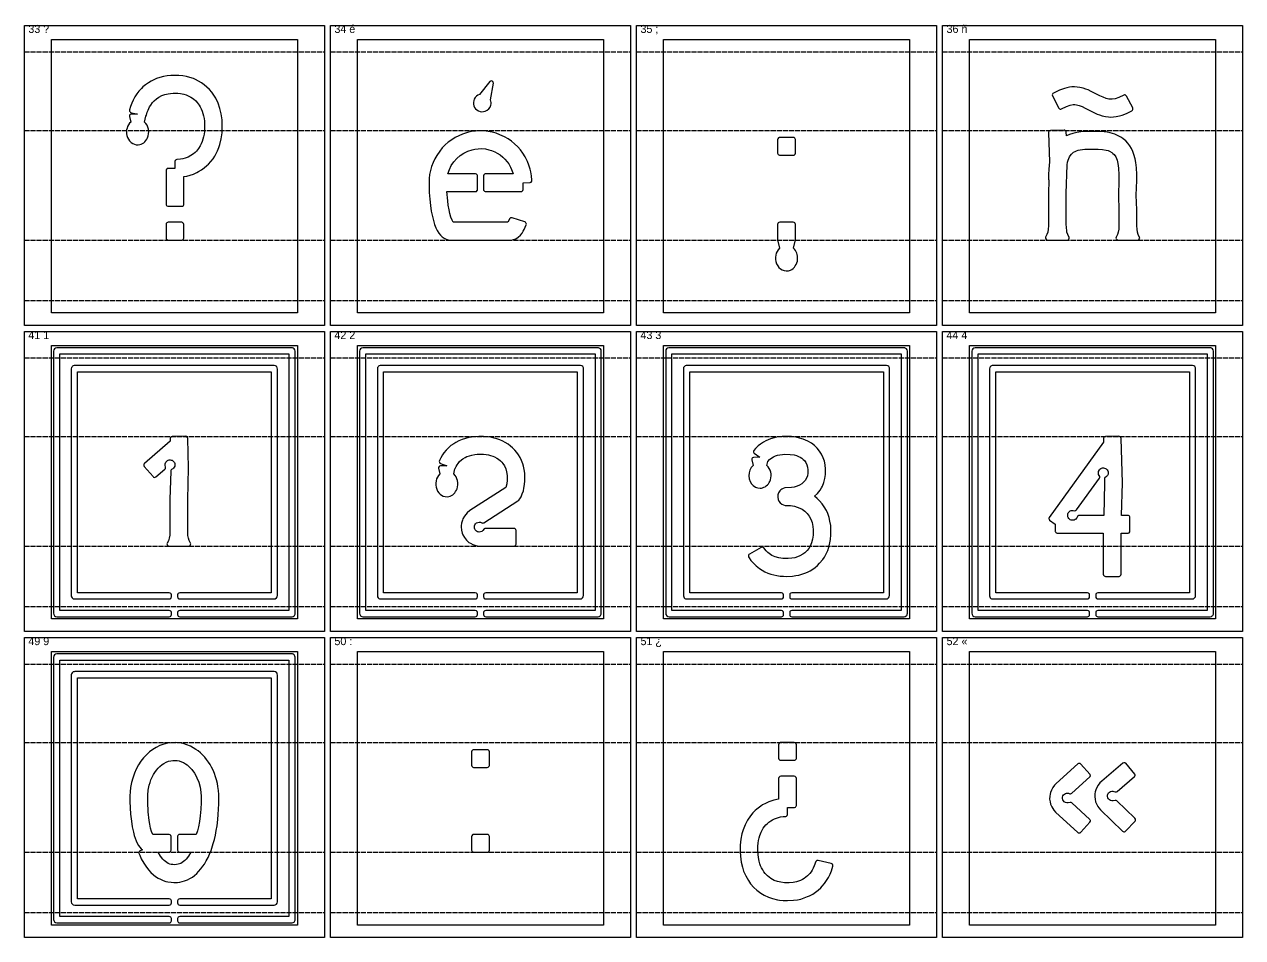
# Model space of a CAD drawing. Header units: millimetres. Extents: x -13 to 1208, y -961 to 108.
# Drawn here: x -13 to 596, y -961 to -504 of the extents above; entities that cross this region are included whole.
import ezdxf
from ezdxf.enums import TextEntityAlignment as Align

# ---------------------------------------------------------------- set-up
doc = ezdxf.new("R2010")
doc.units = ezdxf.units.MM
doc.header["$LTSCALE"] = 2
doc.linetypes.add('DASHED', pattern=[1.524, 1.27, -0.254])
for name, color, linetype in [('CELDA', 8, 'CONTINUOUS'), ('LINEAS', 8, 'DASHED'), ('PLACA', 9, 'CONTINUOUS'), ('RECONSTRUIDO', 6, 'Continuous'), ('TEXTO', 7, 'CONTINUOUS')]:
    doc.layers.add(name, color=color, linetype=linetype)

msp = doc.modelspace()

# ---------------------------------------------------------------- linework, layer by layer
at = {"layer": 'CELDA'}
for points in [[(0, -511.71), (123.01, -511.71), (123.01, -648.39), (0, -648.39)], [(153, -511.71), (276.01, -511.71), (276.01, -648.39), (153, -648.39)], [(306, -511.71), (429.01, -511.71), (429.01, -648.39), (306, -648.39)], [(459, -511.71), (582.01, -511.71), (582.01, -648.39), (459, -648.39)], [(0, -664.71), (123.01, -664.71), (123.01, -801.39), (0, -801.39)], [(153, -664.71), (276.01, -664.71), (276.01, -801.39), (153, -801.39)], [(306, -664.71), (429.01, -664.71), (429.01, -801.39), (306, -801.39)], [(459, -664.71), (582.01, -664.71), (582.01, -801.39), (459, -801.39)], [(0, -817.71), (123.01, -817.71), (123.01, -954.39), (0, -954.39)], [(153, -817.71), (276.01, -817.71), (276.01, -954.39), (153, -954.39)], [(306, -817.71), (429.01, -817.71), (429.01, -954.39), (306, -954.39)], [(459, -817.71), (582.01, -817.71), (582.01, -954.39), (459, -954.39)]]:
    msp.add_lwpolyline(points, close=True, dxfattribs=at)
at = {"layer": 'LINEAS'}
for p, q in [((-13.5, -517.93), (136.5, -517.93)), ((139.5, -517.93), (289.5, -517.93)), ((292.5, -517.93), (442.5, -517.93)), ((445.5, -517.93), (595.5, -517.93)), ((-13.5, -557.18), (136.5, -557.18)), ((139.5, -557.18), (289.5, -557.18)), ((292.5, -557.18), (442.5, -557.18)), ((445.5, -557.18), (595.5, -557.18)), ((-13.5, -612), (136.5, -612)), ((139.5, -612), (289.5, -612)), ((292.5, -612), (442.5, -612)), ((445.5, -612), (595.5, -612)), ((-13.5, -642.18), (136.5, -642.18)), ((139.5, -642.18), (289.5, -642.18)), ((292.5, -642.18), (442.5, -642.18)), ((445.5, -642.18), (595.5, -642.18)), ((-13.5, -670.93), (136.5, -670.93)), ((139.5, -670.93), (289.5, -670.93)), ((292.5, -670.93), (442.5, -670.93)), ((445.5, -670.93), (595.5, -670.93)), ((-13.5, -710.18), (136.5, -710.18)), ((139.5, -710.18), (289.5, -710.18)), ((292.5, -710.18), (442.5, -710.18)), ((445.5, -710.18), (595.5, -710.18)), ((-13.5, -765), (136.5, -765)), ((139.5, -765), (289.5, -765)), ((292.5, -765), (442.5, -765)), ((445.5, -765), (595.5, -765)), ((-13.5, -795.18), (136.5, -795.18)), ((139.5, -795.18), (289.5, -795.18)), ((292.5, -795.18), (442.5, -795.18)), ((445.5, -795.18), (595.5, -795.18)), ((-13.5, -823.93), (136.5, -823.93)), ((139.5, -823.93), (289.5, -823.93)), ((292.5, -823.93), (442.5, -823.93)), ((445.5, -823.93), (595.5, -823.93)), ((-13.5, -863.18), (136.5, -863.18)), ((139.5, -863.18), (289.5, -863.18)), ((292.5, -863.18), (442.5, -863.18)), ((445.5, -863.18), (595.5, -863.18)), ((-13.5, -918), (136.5, -918)), ((139.5, -918), (289.5, -918)), ((292.5, -918), (442.5, -918)), ((445.5, -918), (595.5, -918)), ((-13.5, -948.18), (136.5, -948.18)), ((139.5, -948.18), (289.5, -948.18)), ((292.5, -948.18), (442.5, -948.18)), ((445.5, -948.18), (595.5, -948.18))]:
    msp.add_line(p, q, dxfattribs=at)
at = {"layer": 'PLACA'}
for points in [[(-13.5, -504.68), (136.5, -504.68), (136.5, -654.68), (-13.5, -654.68)], [(139.5, -504.68), (289.5, -504.68), (289.5, -654.68), (139.5, -654.68)], [(292.5, -504.68), (442.5, -504.68), (442.5, -654.68), (292.5, -654.68)], [(445.5, -504.68), (595.5, -504.68), (595.5, -654.68), (445.5, -654.68)], [(-13.5, -657.68), (136.5, -657.68), (136.5, -807.68), (-13.5, -807.68)], [(139.5, -657.68), (289.5, -657.68), (289.5, -807.68), (139.5, -807.68)], [(292.5, -657.68), (442.5, -657.68), (442.5, -807.68), (292.5, -807.68)], [(445.5, -657.68), (595.5, -657.68), (595.5, -807.68), (445.5, -807.68)], [(-13.5, -810.68), (136.5, -810.68), (136.5, -960.68), (-13.5, -960.68)], [(139.5, -810.68), (289.5, -810.68), (289.5, -960.68), (139.5, -960.68)], [(292.5, -810.68), (442.5, -810.68), (442.5, -960.68), (292.5, -960.68)], [(445.5, -810.68), (595.5, -810.68), (595.5, -960.68), (445.5, -960.68)]]:
    msp.add_lwpolyline(points, close=True, dxfattribs=at)
at = {"layer": 'RECONSTRUIDO'}
for points in [[(39.05, -546.91), (39.02, -547.34), (39.12, -547.65), (39.37, -547.99), (39.64, -548.17), (43.1, -549.01), (39.93, -549.01), (39.43, -549.2), (39.08, -549.6), (38.98, -549.91), (38.98, -550.23), (39.65, -553.04), (39.07, -553.66), (38.59, -554.34), (38.14, -555.2), (37.85, -556), (37.64, -556.99), (37.56, -557.85), (37.6, -558.86), (37.75, -559.71), (38.06, -560.69), (38.5, -561.6), (39.07, -562.42), (39.86, -563.22), (40.67, -563.77), (41.52, -564.15), (42.4, -564.37), (43.31, -564.42), (44.17, -564.31), (44.87, -564.09), (45.55, -563.77), (46.18, -563.36), (46.76, -562.85), (47.27, -562.26), (47.71, -561.6), (48.08, -560.88), (48.42, -559.91), (48.61, -558.86), (48.65, -557.82), (48.52, -556.61), (48.23, -555.58), (47.81, -554.66), (47.27, -553.82), (46.56, -553.04), (47.3, -550.02), (47.52, -549.63), (47.94, -548.14), (48.36, -547), (49.09, -545.47), (49.68, -544.5), (50.63, -543.22), (51.36, -542.43), (52.51, -541.41), (53.78, -540.53), (55.2, -539.79), (56.7, -539.24), (58.36, -538.84), (59.57, -538.68), (60.94, -538.59), (63.29, -538.62), (64.57, -538.75), (66.27, -539.08), (67.35, -539.41), (68.8, -540.02), (69.74, -540.53), (71, -541.39), (72.17, -542.43), (72.89, -543.22), (73.85, -544.5), (74.42, -545.45), (74.94, -546.49), (75.39, -547.57), (75.77, -548.73), (76.08, -549.94), (76.32, -551.27), (76.48, -552.66), (76.57, -555.15), (76.48, -557.67), (76.32, -559.05), (76.08, -560.38), (75.77, -561.59), (75.39, -562.75), (74.94, -563.83), (74.43, -564.85), (73.55, -566.25), (72.53, -567.51), (71.81, -568.24), (71.02, -568.91), (69.72, -569.81), (68.32, -570.53), (66.81, -571.09), (65.72, -571.37), (64.57, -571.57), (62.64, -571.74), (62.34, -571.83), (62.08, -571.99), (61.83, -572.32), (61.72, -572.71), (61.76, -576.18), (58.19, -576.2), (57.89, -576.31), (57.64, -576.5), (57.45, -576.75), (57.35, -577.05), (57.32, -594.06), (57.41, -594.48), (57.57, -594.75), (57.8, -594.96), (58.29, -595.13), (65.12, -595.14), (65.63, -595.01), (66.02, -594.66), (66.15, -594.38), (66.2, -594.06), (66.2, -580.3), (67.71, -580.02), (69.46, -579.56), (71.02, -579.02), (72.64, -578.31), (73.61, -577.8), (75.13, -576.88), (76.42, -575.95), (77.76, -574.82), (78.54, -574.07), (79.73, -572.75), (80.81, -571.36), (81.71, -569.99), (82.57, -568.43), (83.05, -567.45), (83.73, -565.77), (84.26, -564.16), (84.93, -561.39), (85.32, -558.47), (85.45, -555.21), (85.32, -551.85), (84.93, -548.94), (84.27, -546.18), (83.34, -543.56), (82.16, -541.11), (81.22, -539.57), (80.18, -538.12), (79.03, -536.77), (77.77, -535.51), (76.42, -534.37), (75.11, -533.43), (73.59, -532.51), (72.02, -531.72), (71, -531.3), (69.29, -530.71), (67.54, -530.27), (65.69, -529.94), (63.8, -529.76), (61.71, -529.7), (59.72, -529.76), (57.81, -529.95), (55.98, -530.27), (54.23, -530.71), (52.52, -531.3), (51.51, -531.72), (49.93, -532.51), (48.54, -533.34), (47.1, -534.37), (45.77, -535.5), (44.98, -536.25), (43.79, -537.57), (42.72, -538.96), (41.73, -540.48), (40.87, -542.04), (40.18, -543.56), (39.53, -545.29)], [(213.94, -539.24), (213.15, -539.6), (212.45, -540.12), (211.86, -540.76), (211.41, -541.5), (211.11, -542.32), (210.98, -543.18), (211.01, -544.05), (211.22, -544.89), (211.59, -545.68), (212.1, -546.38), (212.74, -546.97), (213.48, -547.42), (214.3, -547.72), (215.16, -547.85), (216.03, -547.81), (216.87, -547.61), (217.85, -547.12), (218.67, -546.42), (219.3, -545.54), (219.7, -544.52), (219.82, -543.88), (219.84, -543.23), (219.76, -542.58), (219.59, -541.96), (220.96, -533.62), (220.91, -533.21), (220.63, -532.77), (220.28, -532.55), (219.87, -532.47), (219.46, -532.56), (219.12, -532.8)], [(500.88, -538.55), (500.62, -538.74), (500.39, -539.08), (500.3, -539.49), (500.38, -539.91), (503.61, -546.04), (503.9, -546.34), (504.29, -546.51), (504.6, -546.52), (504.91, -546.45), (507.47, -545.22), (509.25, -544.59), (510.76, -544.33), (511.61, -544.32), (512.47, -544.42), (513.76, -544.74), (515.22, -545.3), (516.85, -546.08), (521.15, -548.29), (522.75, -549), (523.9, -549.45), (525.22, -549.87), (526.91, -550.26), (528.37, -550.46), (529.68, -550.52), (530.98, -550.47), (532.29, -550.32), (534, -549.95), (535.35, -549.54), (537.51, -548.68), (540.13, -547.41), (540.52, -547.06), (540.68, -546.67), (540.69, -546.25), (540.58, -545.95), (537.45, -540), (537.19, -539.68), (536.72, -539.45), (536.41, -539.43), (536.1, -539.5), (533.54, -540.73), (531.76, -541.36), (530.25, -541.63), (529.39, -541.64), (528.54, -541.54), (527.24, -541.21), (525.79, -540.65), (524.15, -539.87), (519.86, -537.67), (518.26, -536.95), (517.11, -536.51), (515.79, -536.09), (514.1, -535.69), (512.8, -535.51), (511.52, -535.44), (510.18, -535.47), (508.91, -535.61), (507.62, -535.85), (506.4, -536.18), (503.96, -537.07)], [(197.76, -587.78), (211.94, -587.78), (212.45, -587.65), (212.84, -587.3), (212.97, -587.02), (213.02, -586.7), (213.02, -579.98), (212.97, -579.67), (212.84, -579.38), (212.45, -579.03), (211.94, -578.91), (198.23, -578.9), (198.95, -576.76), (199.94, -574.75), (201.19, -572.89), (202.67, -571.21), (204.36, -569.74), (206.22, -568.51), (208.22, -567.53), (210.33, -566.83), (211.65, -566.55), (213.41, -566.34), (215.19, -566.31), (216.95, -566.48), (218.69, -566.83), (219.98, -567.22), (221.62, -567.88), (222.82, -568.51), (224.32, -569.47), (225.7, -570.58), (226.68, -571.53), (227.83, -572.88), (228.62, -573.98), (229.51, -575.53), (230.08, -576.76), (230.68, -578.45), (230.81, -578.9), (217.09, -578.91), (216.78, -578.95), (216.5, -579.09), (216.2, -579.38), (216.02, -579.87), (216.02, -586.7), (216.06, -587.02), (216.2, -587.3), (216.5, -587.6), (216.78, -587.73), (217.09, -587.78), (234.76, -587.78), (235.26, -587.65), (235.65, -587.3), (235.83, -586.81), (235.83, -583.34), (239.39, -583.27), (239.87, -583.04), (240.17, -582.6), (240.23, -582.03), (240.04, -579.89), (239.71, -577.98), (239.36, -576.54), (238.75, -574.58), (237.98, -572.67), (236.8, -570.36), (235.71, -568.62), (234.48, -566.97), (233.13, -565.43), (231.59, -563.94), (230.01, -562.64), (228.33, -561.47), (226.55, -560.43), (224.21, -559.33), (222.29, -558.63), (220.31, -558.09), (218.3, -557.71), (216.17, -557.48), (214.13, -557.43), (212.09, -557.54), (210.05, -557.82), (208.05, -558.26), (205.58, -559.04), (203.69, -559.83), (201.87, -560.77), (200.14, -561.85), (198.41, -563.12), (196.87, -564.47), (195.43, -565.94), (194.13, -567.52), (192.65, -569.66), (191.64, -571.45), (190.78, -573.31), (190.06, -575.23), (189.48, -577.3), (189.1, -579.21), (188.85, -581.24), (188.78, -582.72), (188.79, -585.47), (188.89, -588.21), (189.13, -591.52), (189.47, -594.65), (189.92, -597.59), (190.47, -600.27), (190.99, -602.29), (191.58, -604.17), (192.25, -605.88), (192.89, -607.19), (193.72, -608.56), (194.55, -609.61), (195.44, -610.45), (196.34, -611.08), (197.38, -611.59), (198.36, -611.87), (199.38, -611.99), (229.42, -612), (230.29, -611.94), (231.07, -611.78), (232.23, -611.33), (233.4, -610.6), (234.46, -609.63), (235.31, -608.56), (235.93, -607.59), (236.41, -606.69), (237.39, -604.36), (237.45, -604.05), (237.42, -603.73), (237.23, -603.34), (236.99, -603.12), (236.71, -602.97), (230.31, -600.9), (230.01, -600.84), (229.51, -600.95), (229.12, -601.27), (228.26, -603.12), (200.78, -603.12), (200.28, -602.09), (199.74, -600.6), (199.22, -598.72), (198.83, -596.96), (198.41, -594.53), (198.13, -592.39)], [(497.68, -609.26), (497, -610.59), (496.95, -610.91), (497.07, -611.42), (497.42, -611.82), (497.92, -611.99), (507.73, -612), (508.24, -611.87), (508.63, -611.51), (508.79, -611.12), (508.78, -610.69), (508.06, -609.22), (507.7, -608.04), (507.56, -607.35), (507.38, -605.78), (507.32, -604.03), (507.32, -588.81), (507.72, -574.35), (507.99, -573.03), (508.27, -572.04), (508.59, -571.2), (508.95, -570.45), (509.33, -569.83), (509.88, -569.12), (510.48, -568.54), (511.01, -568.14), (511.8, -567.69), (512.52, -567.38), (513.36, -567.12), (514.34, -566.9), (516.54, -566.64), (519.53, -566.55), (523.24, -566.58), (525.45, -566.72), (527.35, -567.04), (528.22, -567.29), (528.97, -567.58), (530.17, -568.27), (530.69, -568.68), (531.27, -569.28), (532.06, -570.45), (532.42, -571.2), (532.73, -572.03), (533.19, -573.76), (533.51, -576.04), (533.68, -579.34), (533.69, -582.02), (533.48, -589.66), (533.69, -597.11), (533.68, -604.93), (533.55, -606.58), (533.31, -608.01), (532.93, -609.26), (532.25, -610.59), (532.2, -611.01), (532.28, -611.32), (532.44, -611.6), (532.67, -611.82), (532.96, -611.95), (533.28, -612), (542.98, -612), (543.4, -611.92), (543.82, -611.6), (544.04, -611.12), (544.03, -610.69), (543.33, -609.26), (542.95, -608.04), (542.71, -606.6), (542.58, -604.95), (542.56, -596.92), (542.36, -589.57), (542.56, -582.18), (542.55, -579.2), (542.41, -575.94), (542.1, -573.2), (541.75, -571.39), (541.17, -569.29), (540.59, -567.73), (539.9, -566.29), (539.07, -564.91), (538.12, -563.64), (537.05, -562.48), (535.86, -561.44), (534.89, -560.74), (533.97, -560.17), (532.67, -559.52), (531.64, -559.09), (530.47, -558.7), (529.36, -558.4), (527.73, -558.08), (526.36, -557.89), (523.55, -557.71), (519.52, -557.68), (516.73, -557.74), (514.55, -557.9), (512.68, -558.18), (510.55, -558.69), (508.97, -559.24), (507.4, -559.98), (507.34, -558.13), (507.29, -557.82), (507.01, -557.38), (506.55, -557.12), (506.24, -557.08), (499.52, -557.27), (499.11, -557.36), (498.7, -557.69), (498.51, -558.06), (498.47, -558.37), (498.88, -572.97), (498.55, -576.6), (498.46, -579.21), (498.45, -581.57), (498.63, -582.09), (498.44, -588.73), (498.43, -604.93), (498.3, -606.58), (498.05, -608.04)], [(370.87, -569.6), (371.28, -569.52), (371.55, -569.36), (371.81, -569.03), (371.94, -568.63), (371.94, -561.8), (371.86, -561.39), (371.7, -561.12), (371.28, -560.81), (370.87, -560.73), (364.14, -560.73), (363.83, -560.77), (363.46, -560.97), (363.15, -561.39), (363.07, -561.8), (363.07, -568.53), (363.15, -568.94), (363.31, -569.21), (363.63, -569.47), (364.04, -569.6)], [(66.2, -604.2), (66.12, -603.79), (65.96, -603.52), (65.63, -603.25), (65.23, -603.13), (58.4, -603.13), (57.99, -603.21), (57.72, -603.37), (57.41, -603.79), (57.32, -604.2), (57.32, -610.93), (57.41, -611.34), (57.57, -611.61), (57.99, -611.92), (58.4, -612), (65.12, -612), (65.54, -611.92), (65.81, -611.76), (66.07, -611.43), (66.19, -611.03)], [(363.07, -611.87), (364.05, -616.04), (363.34, -616.81), (362.8, -617.65), (362.38, -618.58), (362.1, -619.6), (361.96, -620.63), (361.98, -621.67), (362.15, -622.7), (362.52, -623.84), (363.09, -624.9), (363.72, -625.7), (364.56, -626.44), (365.4, -626.94), (366.4, -627.29), (367.34, -627.41), (368.43, -627.33), (369.44, -627.01), (370.1, -626.67), (370.75, -626.21), (371.42, -625.56), (371.9, -624.93), (372.3, -624.24), (372.64, -623.46), (372.91, -622.5), (373.03, -621.67), (373.05, -620.84), (372.98, -620.01), (372.82, -619.2), (372.63, -618.58), (372.32, -617.86), (371.92, -617.16), (371.44, -616.53), (370.96, -616.04), (371.94, -611.87), (371.94, -604.2), (371.86, -603.79), (371.63, -603.44), (371.28, -603.21), (370.87, -603.13), (364.14, -603.13), (363.73, -603.21), (363.38, -603.44), (363.15, -603.79), (363.07, -604.2)], [(4.22, -668.93), (118.79, -668.93), (118.79, -797.17), (64.15, -797.17), (63.64, -797.3), (63.39, -797.49), (63.2, -797.74), (63.08, -798.14), (63.07, -799.2), (63.15, -799.62), (63.39, -799.96), (63.73, -800.2), (64.15, -800.28), (120.3, -800.28), (120.86, -800.18), (121.33, -799.91), (121.59, -799.62), (121.75, -799.33), (121.86, -798.96), (121.9, -798.49), (121.9, -667.52), (121.79, -666.94), (121.43, -666.39), (120.87, -665.97), (120.56, -665.86), (120.2, -665.82), (2.74, -665.82), (2.08, -665.96), (1.55, -666.35), (1.25, -666.87), (1.11, -667.59), (1.11, -798.55), (1.22, -799.13), (1.61, -799.78), (2.13, -800.15), (2.77, -800.28), (58.93, -800.28), (59.34, -800.2), (59.69, -799.96), (59.92, -799.62), (60, -799.2), (60, -798.14), (59.88, -797.74), (59.69, -797.49), (59.44, -797.3), (58.93, -797.17), (4.22, -797.17)], [(157.22, -668.93), (271.79, -668.93), (271.79, -797.17), (217.15, -797.17), (216.64, -797.3), (216.39, -797.49), (216.2, -797.74), (216.08, -798.14), (216.07, -799.2), (216.15, -799.62), (216.39, -799.96), (216.73, -800.2), (217.15, -800.28), (273.3, -800.28), (273.86, -800.18), (274.33, -799.91), (274.59, -799.62), (274.75, -799.33), (274.86, -798.96), (274.9, -798.49), (274.9, -667.52), (274.79, -666.94), (274.43, -666.39), (273.87, -665.97), (273.56, -665.86), (273.2, -665.82), (155.74, -665.82), (155.08, -665.96), (154.55, -666.35), (154.25, -666.87), (154.11, -667.59), (154.11, -798.55), (154.22, -799.13), (154.61, -799.78), (155.13, -800.15), (155.77, -800.28), (211.93, -800.28), (212.34, -800.2), (212.69, -799.96), (212.92, -799.62), (213, -799.2), (213, -798.14), (212.88, -797.74), (212.69, -797.49), (212.44, -797.3), (211.93, -797.17), (157.22, -797.17)], [(310.22, -668.93), (424.79, -668.93), (424.79, -797.17), (370.15, -797.17), (369.64, -797.3), (369.39, -797.49), (369.2, -797.74), (369.08, -798.14), (369.07, -799.2), (369.15, -799.62), (369.39, -799.96), (369.73, -800.2), (370.15, -800.28), (426.3, -800.28), (426.86, -800.18), (427.33, -799.91), (427.59, -799.62), (427.75, -799.33), (427.86, -798.96), (427.9, -798.49), (427.9, -667.52), (427.79, -666.94), (427.43, -666.39), (426.87, -665.97), (426.56, -665.86), (426.2, -665.82), (308.74, -665.82), (308.08, -665.96), (307.55, -666.35), (307.25, -666.87), (307.11, -667.59), (307.11, -798.55), (307.22, -799.13), (307.61, -799.78), (308.13, -800.15), (308.77, -800.28), (364.93, -800.28), (365.34, -800.2), (365.69, -799.96), (365.92, -799.62), (366, -799.2), (366, -798.14), (365.88, -797.74), (365.69, -797.49), (365.44, -797.3), (364.93, -797.17), (310.22, -797.17)], [(463.22, -668.93), (577.79, -668.93), (577.79, -797.17), (523.15, -797.17), (522.64, -797.3), (522.39, -797.49), (522.2, -797.74), (522.08, -798.14), (522.07, -799.2), (522.15, -799.62), (522.39, -799.96), (522.73, -800.2), (523.15, -800.28), (579.3, -800.28), (579.86, -800.18), (580.33, -799.91), (580.59, -799.62), (580.75, -799.33), (580.86, -798.96), (580.9, -798.49), (580.9, -667.52), (580.79, -666.94), (580.43, -666.39), (579.87, -665.97), (579.56, -665.86), (579.2, -665.82), (461.74, -665.82), (461.08, -665.96), (460.55, -666.35), (460.25, -666.87), (460.11, -667.59), (460.11, -798.55), (460.22, -799.13), (460.61, -799.78), (461.13, -800.15), (461.77, -800.28), (517.93, -800.28), (518.34, -800.2), (518.69, -799.96), (518.92, -799.62), (519, -799.2), (519, -798.14), (518.88, -797.74), (518.69, -797.49), (518.44, -797.3), (517.93, -797.17), (463.22, -797.17)], [(13.09, -677.8), (109.92, -677.8), (109.92, -788.3), (64.15, -788.3), (63.65, -788.43), (63.39, -788.61), (63.2, -788.87), (63.08, -789.27), (63.08, -790.33), (63.16, -790.74), (63.39, -791.09), (63.74, -791.32), (64.15, -791.41), (111.31, -791.41), (111.94, -791.28), (112.51, -790.9), (112.89, -790.38), (113.02, -789.73), (113.02, -676.49), (112.95, -675.79), (112.65, -675.24), (112.11, -674.84), (111.45, -674.7), (11.73, -674.7), (11.37, -674.74), (10.91, -674.9), (10.59, -675.09), (10.36, -675.31), (10.08, -675.78), (9.98, -676.34), (9.98, -789.8), (10.09, -790.37), (10.38, -790.86), (10.69, -791.12), (10.98, -791.27), (11.77, -791.41), (58.93, -791.41), (59.34, -791.32), (59.69, -791.09), (59.92, -790.74), (60, -790.33), (60, -789.27), (59.88, -788.87), (59.69, -788.61), (59.44, -788.43), (58.93, -788.3), (13.09, -788.3)], [(166.09, -677.8), (262.92, -677.8), (262.92, -788.3), (217.15, -788.3), (216.65, -788.43), (216.39, -788.61), (216.2, -788.87), (216.08, -789.27), (216.08, -790.33), (216.16, -790.74), (216.39, -791.09), (216.74, -791.32), (217.15, -791.41), (264.31, -791.41), (264.94, -791.28), (265.51, -790.9), (265.89, -790.38), (266.02, -789.73), (266.02, -676.49), (265.95, -675.79), (265.65, -675.24), (265.11, -674.84), (264.45, -674.7), (164.73, -674.7), (164.37, -674.74), (163.91, -674.9), (163.59, -675.09), (163.36, -675.31), (163.08, -675.78), (162.98, -676.34), (162.98, -789.8), (163.09, -790.37), (163.38, -790.86), (163.69, -791.12), (163.98, -791.27), (164.77, -791.41), (211.93, -791.41), (212.34, -791.32), (212.69, -791.09), (212.92, -790.74), (213, -790.33), (213, -789.27), (212.88, -788.87), (212.69, -788.61), (212.44, -788.43), (211.93, -788.3), (166.09, -788.3)], [(319.09, -677.8), (415.92, -677.8), (415.92, -788.3), (370.15, -788.3), (369.65, -788.43), (369.39, -788.61), (369.2, -788.87), (369.08, -789.27), (369.08, -790.33), (369.16, -790.74), (369.39, -791.09), (369.74, -791.32), (370.15, -791.41), (417.31, -791.41), (417.94, -791.28), (418.51, -790.9), (418.89, -790.38), (419.02, -789.73), (419.02, -676.49), (418.95, -675.79), (418.65, -675.24), (418.11, -674.84), (417.45, -674.7), (317.73, -674.7), (317.37, -674.74), (316.91, -674.9), (316.59, -675.09), (316.36, -675.31), (316.08, -675.78), (315.98, -676.34), (315.98, -789.8), (316.09, -790.37), (316.38, -790.86), (316.69, -791.12), (316.98, -791.27), (317.77, -791.41), (364.93, -791.41), (365.34, -791.32), (365.69, -791.09), (365.92, -790.74), (366, -790.33), (366, -789.27), (365.88, -788.87), (365.69, -788.61), (365.44, -788.43), (364.93, -788.3), (319.09, -788.3)], [(472.09, -677.8), (568.92, -677.8), (568.92, -788.3), (523.15, -788.3), (522.65, -788.43), (522.39, -788.61), (522.2, -788.87), (522.08, -789.27), (522.08, -790.33), (522.16, -790.74), (522.39, -791.09), (522.74, -791.32), (523.15, -791.41), (570.31, -791.41), (570.94, -791.28), (571.51, -790.9), (571.89, -790.38), (572.02, -789.73), (572.02, -676.49), (571.95, -675.79), (571.65, -675.24), (571.11, -674.84), (570.45, -674.7), (470.73, -674.7), (470.37, -674.74), (469.91, -674.9), (469.59, -675.09), (469.36, -675.31), (469.08, -675.78), (468.98, -676.34), (468.98, -789.8), (469.09, -790.37), (469.38, -790.86), (469.69, -791.12), (469.98, -791.27), (470.77, -791.41), (517.93, -791.41), (518.34, -791.32), (518.69, -791.09), (518.92, -790.74), (519, -790.33), (519, -789.27), (518.88, -788.87), (518.69, -788.61), (518.44, -788.43), (517.93, -788.3), (472.09, -788.3)], [(56.73, -726.55), (56.99, -726.22), (57.1, -725.81), (57.08, -725.5), (56.83, -724.59), (56.87, -723.84), (57.16, -723.07), (57.64, -722.49), (58.03, -722.2), (58.47, -722), (58.94, -721.88), (59.42, -721.86), (59.9, -721.94), (60.36, -722.1), (60.77, -722.35), (61.13, -722.68), (61.48, -723.18), (61.69, -723.74), (61.76, -724.44), (61.66, -725.04), (61.47, -725.51), (61.11, -726), (60.68, -726.38), (60.13, -726.69), (59.9, -726.92), (59.74, -727.21), (59.68, -727.53), (59.29, -741.73), (59.27, -757.95), (59.15, -759.58), (58.91, -761.01), (58.53, -762.26), (57.85, -763.59), (57.8, -763.91), (57.84, -764.22), (57.97, -764.51), (58.19, -764.75), (58.46, -764.92), (58.77, -764.99), (68.58, -765), (68.9, -764.95), (69.18, -764.82), (69.42, -764.6), (69.61, -764.22), (69.65, -763.91), (69.56, -763.49), (68.91, -762.22), (68.55, -761.04), (68.3, -759.6), (68.18, -757.95), (68.16, -741.81), (68.6, -725.85), (68.19, -711.13), (68.05, -710.62), (67.69, -710.25), (67.4, -710.12), (67.09, -710.08), (60.37, -710.27), (60.06, -710.33), (59.77, -710.47), (59.49, -710.77), (59.34, -711.16), (59.35, -712.53), (46.52, -723.66), (46.26, -723.99), (46.16, -724.29), (46.17, -724.71), (46.41, -725.18), (50.81, -730.26), (51.14, -730.52), (51.44, -730.62), (51.86, -730.6), (52.25, -730.43)], [(194.23, -728.87), (193.53, -729.67), (192.98, -730.51), (192.57, -731.43), (192.29, -732.43), (192.15, -733.46), (192.17, -734.53), (192.33, -735.56), (192.64, -736.54), (193.08, -737.45), (193.65, -738.27), (194.32, -738.97), (195.09, -739.53), (195.92, -739.94), (196.8, -740.19), (197.85, -740.27), (198.75, -740.16), (199.32, -739.99), (200, -739.7), (200.63, -739.3), (201.2, -738.84), (201.62, -738.39), (202.1, -737.76), (202.5, -737.07), (202.81, -736.35), (203.09, -735.36), (203.23, -734.32), (203.21, -733.28), (203.05, -732.25), (202.75, -731.27), (202.31, -730.36), (201.85, -729.67), (201.15, -728.87), (201.75, -726.39), (201.94, -726.13), (202.35, -725.22), (202.79, -724.43), (203.31, -723.67), (204.09, -722.75), (204.97, -721.93), (205.72, -721.37), (206.82, -720.7), (207.73, -720.26), (209.03, -719.78), (210.12, -719.49), (211.65, -719.21), (212.93, -719.09), (214.48, -719.05), (216.04, -719.09), (217.32, -719.21), (218.5, -719.4), (219.59, -719.67), (220.63, -720), (221.58, -720.4), (222.73, -721.01), (223.53, -721.54), (224.49, -722.33), (225.12, -722.96), (225.69, -723.66), (226.5, -724.93), (227.14, -726.35), (227.58, -727.93), (227.82, -729.73), (227.84, -732.06), (227.63, -733.93), (227.19, -735.61), (209.27, -747.18), (207.84, -748.3), (206.47, -749.93), (205.68, -751.34), (205.45, -751.93), (205.01, -753.44), (204.85, -754.77), (204.83, -755.41), (204.98, -757.02), (205.39, -758.56), (205.73, -759.37), (206.48, -760.74), (207.55, -762.05), (208.76, -763.1), (209.46, -763.57), (210.68, -764.21), (212.2, -764.71), (213.02, -764.87), (214.49, -765), (231.22, -765), (231.63, -764.92), (231.98, -764.69), (232.21, -764.34), (232.3, -763.93), (232.3, -757.2), (232.25, -756.89), (232.12, -756.6), (231.9, -756.37), (231.63, -756.21), (231.22, -756.13), (216.94, -756.13), (216.64, -756.2), (216.37, -756.36), (215.75, -757.16), (215.19, -757.62), (214.54, -757.89), (213.82, -757.96), (213.34, -757.89), (212.97, -757.77), (212.57, -757.55), (212.19, -757.25), (211.88, -756.88), (211.65, -756.45), (211.53, -756.08), (211.46, -755.6), (211.53, -754.9), (211.74, -754.33), (212.1, -753.82), (212.57, -753.42), (213.2, -753.12), (213.82, -753.02), (214.52, -753.09), (215.5, -753.43), (215.91, -753.4), (216.19, -753.27), (233.19, -742.3), (233.66, -741.95), (234.2, -741.39), (234.81, -740.42), (235.43, -738.93), (235.96, -737.29), (236.26, -736.02), (236.55, -734.25), (236.7, -732.43), (236.73, -730.36), (236.63, -728.55), (236.39, -726.77), (236.02, -725.06), (235.65, -723.81), (235.04, -722.21), (234.34, -720.77), (233.48, -719.32), (232.74, -718.27), (231.74, -717.06), (230.56, -715.86), (229.6, -715.02), (228.34, -714.07), (226.9, -713.16), (225.76, -712.56), (224.18, -711.86), (222.64, -711.31), (221.37, -710.96), (219.61, -710.58), (217.79, -710.33), (215.96, -710.2), (213.77, -710.18), (211.82, -710.28), (209.97, -710.49), (208.65, -710.73), (207.02, -711.12), (205.35, -711.66), (203.73, -712.33), (202.2, -713.11), (201.11, -713.78), (199.73, -714.76), (198.52, -715.79), (197.33, -716.99), (196.25, -718.29), (195.51, -719.34), (194.65, -720.8), (193.95, -722.25), (193.86, -722.68), (193.95, -723.1), (194.19, -723.45), (194.46, -723.64), (197.68, -724.86), (194.51, -724.86), (194.1, -724.99), (193.78, -725.27), (193.58, -725.65), (193.56, -726.08)], [(348.99, -769.05), (348.74, -769.25), (348.56, -769.52), (348.46, -769.94), (348.49, -770.26), (348.83, -770.89), (349.73, -772.14), (351.09, -773.71), (352.31, -774.87), (353.96, -776.17), (355.38, -777.08), (356.73, -777.81), (358.13, -778.43), (359.59, -778.95), (361.1, -779.38), (362.66, -779.71), (364.26, -779.93), (365.94, -780.06), (367.71, -780.09), (370.47, -779.96), (372.08, -779.75), (373.67, -779.44), (375.17, -779.03), (376.64, -778.52), (377.93, -777.97), (379.29, -777.27), (380.59, -776.48), (381.82, -775.6), (382.98, -774.62), (384.05, -773.58), (385.62, -771.68), (386.46, -770.44), (387.22, -769.1), (388.11, -767.18), (388.68, -765.56), (389.22, -763.42), (389.51, -761.67), (389.71, -759.3), (389.71, -756.52), (389.57, -754.68), (389.22, -752.45), (388.8, -750.75), (388.1, -748.7), (387.4, -747.15), (386.37, -745.32), (385.39, -743.92), (384.05, -742.33), (382.84, -741.16), (381.52, -740.08), (383.02, -738.61), (384.29, -736.98), (384.95, -735.93), (385.45, -734.97), (386.18, -733.18), (386.72, -731.17), (387, -729.2), (387.06, -727.98), (387.05, -726.51), (386.84, -724.35), (386.46, -722.6), (385.85, -720.78), (385.03, -719.07), (384.01, -717.48), (382.8, -716.02), (381.44, -714.72), (379.92, -713.57), (378.16, -712.52), (377, -711.97), (375.79, -711.49), (374.06, -710.95), (372.76, -710.65), (371.4, -710.42), (369.91, -710.26), (366.83, -710.18), (365.35, -710.24), (363.95, -710.38), (362.6, -710.59), (361.27, -710.87), (359.53, -711.38), (358.32, -711.84), (357.13, -712.38), (356.01, -712.98), (354.44, -714.02), (353.32, -714.94), (351.99, -716.26), (351.22, -717.19), (351.07, -717.46), (351, -717.76), (351.02, -718.07), (351.13, -718.36), (351.31, -718.6), (354.23, -720.6), (351.06, -720.61), (350.56, -720.8), (350.26, -721.1), (350.13, -721.4), (350.1, -721.83), (350.78, -724.64), (350.3, -725.14), (349.84, -725.74), (349.18, -726.99), (348.79, -728.38), (348.69, -729.83), (348.87, -731.27), (349.33, -732.63), (350.05, -733.83), (350.87, -734.71), (351.93, -735.44), (352.47, -735.69), (353.13, -735.89), (354.25, -736.02), (354.94, -735.97), (355.51, -735.85), (356.21, -735.6), (356.83, -735.28), (357.33, -734.93), (357.91, -734.42), (358.42, -733.83), (358.84, -733.2), (359.13, -732.63), (359.43, -731.87), (359.68, -730.87), (359.78, -729.86), (359.74, -728.82), (359.59, -727.97), (359.29, -727.02), (358.86, -726.11), (358.3, -725.29), (357.69, -724.64), (358.15, -722.74), (359.03, -721.74), (360.2, -720.82), (361.06, -720.33), (362.02, -719.92), (363.07, -719.57), (364.22, -719.31), (365.52, -719.13), (366.49, -719.07), (369.26, -719.11), (371.38, -719.43), (372.48, -719.73), (373.48, -720.12), (374.38, -720.57), (375.18, -721.08), (375.87, -721.64), (376.47, -722.25), (377.13, -723.14), (377.71, -724.35), (378.03, -725.48), (378.18, -726.82), (378.15, -728.5), (377.94, -729.77), (377.48, -731.07), (376.78, -732.23), (376.03, -733.08), (375.11, -733.83), (374.02, -734.49), (372.75, -735.04), (371.28, -735.45), (370.05, -735.67), (366.63, -735.9), (365.81, -736.15), (365.23, -736.44), (364.59, -736.91), (364.18, -737.31), (363.54, -738.27), (363.31, -738.8), (363.15, -739.42), (363.08, -740.57), (363.29, -741.63), (363.67, -742.48), (364.32, -743.34), (365.22, -744.06), (366.01, -744.43), (366.84, -744.64), (369.43, -744.76), (371.47, -745.07), (372.85, -745.45), (374.11, -745.94), (375.28, -746.56), (376.65, -747.54), (377.85, -748.7), (378.84, -750.02), (379.67, -751.56), (380.28, -753.25), (380.69, -755.17), (380.84, -756.84), (380.81, -759.5), (380.54, -761.59), (380.04, -763.41), (379.34, -765.03), (378.68, -766.13), (377.9, -767.14), (376.73, -768.3), (375.71, -769.07), (374.23, -769.91), (372.98, -770.41), (371.59, -770.81), (370.11, -771.07), (368.39, -771.2), (365.71, -771.15), (363.66, -770.86), (361.82, -770.34), (360.21, -769.62), (358.78, -768.7), (358.12, -768.16), (357.24, -767.3), (356.11, -765.85), (355.75, -765.62), (355.44, -765.55), (355.12, -765.57), (354.82, -765.69)], [(501.82, -754.04), (501.84, -757.61), (501.95, -757.9), (502.14, -758.16), (502.39, -758.35), (502.69, -758.45), (525.85, -758.47), (525.85, -779.02), (525.93, -779.43), (526.09, -779.7), (526.33, -779.91), (526.61, -780.04), (526.92, -780.09), (533.75, -780.09), (534.15, -779.96), (534.48, -779.7), (534.64, -779.43), (534.72, -779.02), (534.72, -758.47), (538.21, -758.47), (538.71, -758.29), (539.06, -757.9), (539.18, -757.4), (539.18, -750.67), (539.14, -750.36), (539, -750.08), (538.71, -749.78), (538.42, -749.64), (538.11, -749.6), (534.93, -749.6), (535.37, -733.34), (534.75, -711.13), (534.66, -710.72), (534.33, -710.31), (533.96, -710.12), (533.65, -710.08), (526.92, -710.27), (526.52, -710.36), (526.1, -710.69), (525.95, -710.96), (525.88, -711.27), (525.91, -713.09), (498.8, -750.66), (498.68, -750.95), (498.65, -751.26), (498.72, -751.57), (498.94, -751.93)], [(510.76, -747.14), (511.58, -747.3), (511.89, -747.26), (512.18, -747.14), (512.48, -746.86), (523.92, -730.99), (524.06, -730.6), (524.04, -730.19), (523.52, -729.19), (523.37, -728.35), (523.48, -727.61), (523.87, -726.85), (524.2, -726.5), (524.59, -726.21), (525.03, -726), (525.5, -725.89), (525.98, -725.87), (526.46, -725.94), (526.92, -726.11), (527.33, -726.36), (527.77, -726.78), (528.09, -727.29), (528.28, -727.87), (528.32, -728.47), (528.21, -729.07), (527.91, -729.7), (527.5, -730.18), (526.68, -730.8), (526.52, -731.08), (526.44, -731.39), (526.5, -733.5), (526.05, -749.6), (513.78, -749.6), (513.38, -749.72), (513.13, -749.9), (512.94, -750.15), (512.73, -750.67), (512.48, -751.08), (512.15, -751.44), (511.76, -751.73), (511.32, -751.93), (510.76, -752.06), (510.24, -752.06), (509.77, -751.96), (509.32, -751.77), (508.92, -751.5), (508.58, -751.16), (508.31, -750.75), (508.13, -750.3), (508.04, -749.83), (508.04, -749.34), (508.14, -748.87), (508.32, -748.42), (508.59, -748.02), (508.94, -747.68), (509.34, -747.41), (509.79, -747.23), (510.27, -747.13)], [(4.22, -821.93), (118.79, -821.93), (118.79, -950.17), (64.15, -950.17), (63.64, -950.3), (63.39, -950.49), (63.2, -950.74), (63.08, -951.14), (63.07, -952.2), (63.15, -952.62), (63.39, -952.96), (63.73, -953.2), (64.15, -953.28), (120.3, -953.28), (120.86, -953.18), (121.33, -952.91), (121.59, -952.62), (121.75, -952.33), (121.86, -951.96), (121.9, -951.49), (121.9, -820.52), (121.79, -819.94), (121.43, -819.39), (120.87, -818.97), (120.56, -818.86), (120.2, -818.82), (2.74, -818.82), (2.08, -818.96), (1.55, -819.35), (1.25, -819.87), (1.11, -820.59), (1.11, -951.55), (1.22, -952.13), (1.61, -952.78), (2.13, -953.15), (2.77, -953.28), (58.93, -953.28), (59.34, -953.2), (59.69, -952.96), (59.92, -952.62), (60, -952.2), (60, -951.14), (59.88, -950.74), (59.69, -950.49), (59.44, -950.3), (58.93, -950.17), (4.22, -950.17)], [(13.09, -830.8), (109.92, -830.8), (109.92, -941.3), (64.15, -941.3), (63.65, -941.43), (63.39, -941.61), (63.2, -941.87), (63.08, -942.27), (63.08, -943.33), (63.16, -943.74), (63.39, -944.09), (63.74, -944.32), (64.15, -944.41), (111.31, -944.41), (111.94, -944.28), (112.51, -943.9), (112.89, -943.38), (113.02, -942.73), (113.02, -829.49), (112.95, -828.79), (112.65, -828.24), (112.11, -827.84), (111.45, -827.7), (11.73, -827.7), (11.37, -827.74), (10.91, -827.9), (10.59, -828.09), (10.36, -828.31), (10.08, -828.78), (9.98, -829.34), (9.98, -942.8), (10.09, -943.37), (10.38, -943.86), (10.69, -944.12), (10.98, -944.27), (11.77, -944.41), (58.93, -944.41), (59.34, -944.32), (59.69, -944.09), (59.92, -943.74), (60, -943.33), (60, -942.27), (59.88, -941.87), (59.69, -941.61), (59.44, -941.43), (58.93, -941.3), (13.09, -941.3)], [(45.56, -916.84), (44.14, -917.45), (43.87, -917.78), (43.76, -918.07), (43.74, -918.39), (44.15, -919.47), (44.97, -921.22), (46.18, -923.41), (47.23, -925.02), (48.61, -926.82), (49.78, -928.1), (51.04, -929.26), (52.05, -930.05), (53.34, -930.91), (54.48, -931.52), (55.89, -932.13), (57.14, -932.54), (58.29, -932.8), (59.85, -933.02), (61.24, -933.09), (62.98, -933.04), (64.17, -932.9), (65.45, -932.64), (66.58, -932.32), (68.02, -931.76), (69.18, -931.19), (70.48, -930.39), (71.53, -929.62), (72.72, -928.59), (73.63, -927.68), (74.76, -926.37), (75.77, -925.03), (76.5, -923.93), (77.44, -922.34), (78.31, -920.65), (79.09, -918.93), (79.83, -917.06), (80.95, -913.68), (81.51, -911.58), (82.01, -909.41), (82.45, -907.15), (82.82, -904.81), (83.22, -901.63), (83.44, -899.1), (83.7, -893.72), (83.7, -889.06), (83.56, -887.12), (83.29, -885.13), (83.01, -883.62), (82.55, -881.74), (82.11, -880.27), (81.53, -878.66), (80.86, -877.05), (80.08, -875.49), (79.35, -874.19), (78.53, -872.91), (77.63, -871.68), (76.65, -870.48), (75.62, -869.38), (74.5, -868.31), (73.35, -867.36), (72.25, -866.57), (70.94, -865.75), (69.59, -865.04), (67.72, -864.26), (65.86, -863.7), (63.94, -863.34), (62, -863.18), (60.04, -863.24), (58.07, -863.5), (56.14, -863.98), (54.27, -864.66), (52.33, -865.6), (50.69, -866.61), (49.1, -867.8), (47.52, -869.24), (46.08, -870.8), (44.76, -872.5), (43.61, -874.27), (42.4, -876.53), (41.53, -878.5), (40.68, -880.95), (40.09, -883.2), (39.63, -885.67), (39.39, -887.75), (39.29, -889.75), (39.3, -892.68), (39.41, -895.81), (39.63, -898.98), (39.99, -902.38), (40.45, -905.31), (41, -907.98), (41.43, -909.64), (41.87, -911.04), (42.33, -912.28), (42.9, -913.52), (43.48, -914.55), (44.15, -915.49), (44.89, -916.28)], [(371.34, -872.05), (371.65, -872), (372.02, -871.81), (372.28, -871.48), (372.41, -871.08), (372.41, -864.25), (372.33, -863.84), (372.17, -863.57), (371.75, -863.26), (371.34, -863.18), (364.61, -863.18), (364.3, -863.22), (363.93, -863.42), (363.62, -863.84), (363.54, -864.25), (363.54, -870.98), (363.62, -871.39), (363.78, -871.66), (364.11, -871.92), (364.51, -872.05)], [(217.87, -875.6), (218.28, -875.52), (218.55, -875.36), (218.81, -875.03), (218.94, -874.63), (218.94, -867.8), (218.86, -867.39), (218.7, -867.12), (218.28, -866.81), (217.87, -866.73), (211.14, -866.73), (210.83, -866.77), (210.46, -866.97), (210.15, -867.39), (210.07, -867.8), (210.07, -874.53), (210.15, -874.94), (210.31, -875.21), (210.63, -875.47), (211.04, -875.6)], [(50.66, -909.13), (50.08, -907.61), (49.64, -905.96), (49.22, -903.98), (48.92, -902.17), (48.43, -897.73), (48.18, -892.99), (48.17, -889.54), (48.41, -887), (48.9, -884.51), (49.31, -883.1), (49.8, -881.73), (50.38, -880.4), (51.04, -879.15), (51.68, -878.11), (52.5, -876.98), (53.38, -875.94), (54.2, -875.12), (55.36, -874.18), (56.29, -873.56), (57.39, -872.98), (58.54, -872.53), (59.7, -872.23), (60.71, -872.08), (61.75, -872.06), (62.91, -872.16), (63.94, -872.37), (65.09, -872.75), (66.05, -873.19), (66.99, -873.73), (67.9, -874.37), (68.63, -874.97), (69.46, -875.76), (70.23, -876.63), (71.53, -878.41), (72.23, -879.63), (72.78, -880.74), (73.68, -883.05), (74.33, -885.49), (74.73, -888), (74.85, -890.11), (74.82, -893.16), (74.67, -896.49), (74.39, -899.79), (74.02, -902.56), (73.53, -905.25), (73, -907.37), (72.38, -909.12), (64.08, -909.13), (63.77, -909.21), (63.42, -909.44), (63.23, -909.69), (63.13, -909.99), (63.11, -916.93), (63.19, -917.34), (63.35, -917.61), (63.68, -917.87), (64.08, -918), (69.7, -918), (68.53, -919.9), (67.36, -921.38), (66.68, -922.09), (65.99, -922.68), (65.32, -923.16), (64.64, -923.55), (63.98, -923.83), (63.31, -924.03), (62.58, -924.16), (61.7, -924.21), (60.69, -924.19), (59.91, -924.08), (59.23, -923.9), (58.37, -923.55), (57.69, -923.16), (57.02, -922.68), (56.33, -922.09), (55.65, -921.38), (54.48, -919.9), (53.31, -918), (58.89, -918), (59.29, -917.87), (59.61, -917.61), (59.78, -917.34), (59.86, -916.93), (59.86, -910.2), (59.73, -909.69), (59.38, -909.31), (58.89, -909.13)], [(501.39, -884.54), (500.6, -885.59), (499.9, -886.89), (499.45, -888.09), (499.21, -889.04), (499.08, -889.94), (499.04, -891.46), (499.21, -892.76), (499.52, -893.97), (500.11, -895.36), (500.6, -896.21), (501.13, -896.95), (501.99, -897.91), (513.05, -908.09), (513.31, -908.27), (513.61, -908.37), (513.93, -908.37), (514.33, -908.23), (514.57, -908.03), (519.19, -903), (519.39, -902.52), (519.4, -902.21), (519.31, -901.9), (519.06, -901.56), (510.04, -893.27), (509.76, -893.12), (509.36, -893.05), (508.28, -893.35), (507.55, -893.35), (506.94, -893.19), (506.32, -892.81), (505.91, -892.37), (505.58, -891.75), (505.44, -891.16), (505.45, -890.53), (505.66, -889.86), (505.98, -889.34), (506.42, -888.92), (506.94, -888.62), (507.43, -888.47), (508.04, -888.43), (508.51, -888.51), (509.15, -888.74), (509.47, -888.77), (509.78, -888.71), (510.14, -888.49), (519.1, -880.37), (519.28, -880.11), (519.38, -879.71), (519.35, -879.39), (519.23, -879.1), (514.52, -873.87), (514.26, -873.69), (513.95, -873.6), (513.43, -873.65), (513.07, -873.87), (502.25, -883.66)], [(524.15, -883.35), (523.32, -884.39), (522.57, -885.68), (522.09, -886.87), (521.83, -887.76), (521.66, -888.73), (521.59, -890.25), (521.71, -891.5), (522.01, -892.8), (522.57, -894.21), (523.04, -895.08), (523.56, -895.84), (524.41, -896.82), (535.5, -907.45), (535.76, -907.63), (536.17, -907.74), (536.48, -907.72), (536.78, -907.61), (537.02, -907.41), (541.74, -902.48), (541.9, -902.2), (541.97, -901.89), (541.88, -901.38), (541.64, -901.04), (532.54, -892.34), (532.26, -892.18), (531.85, -892.11), (530.83, -892.37), (530.11, -892.38), (529.5, -892.21), (528.88, -891.83), (528.41, -891.31), (528.13, -890.77), (527.99, -890.16), (528.01, -889.55), (528.17, -888.97), (528.53, -888.37), (528.97, -887.95), (529.52, -887.64), (530.08, -887.48), (530.69, -887.46), (531.19, -887.56), (531.78, -887.8), (532.09, -887.84), (532.4, -887.79), (532.76, -887.59), (541.47, -880.21), (541.66, -879.95), (541.77, -879.55), (541.75, -879.23), (541.64, -878.94), (537.1, -873.55), (536.65, -873.29), (536.13, -873.27), (535.66, -873.51), (525.05, -882.49)], [(363.54, -891.54), (361.15, -892.04), (358.72, -892.83), (356.91, -893.63), (355.53, -894.38), (354.62, -894.95), (352.63, -896.45), (351.83, -897.16), (350.72, -898.27), (349.45, -899.78), (347.95, -901.98), (346.76, -904.25), (345.75, -906.79), (345.18, -908.75), (344.65, -911.41), (344.35, -914.39), (344.3, -917.78), (344.42, -920), (344.81, -922.91), (345.43, -925.52), (346.06, -927.44), (347.09, -929.8), (348.42, -932.13), (349.57, -933.74), (351.21, -935.6), (352.64, -936.93), (354.62, -938.41), (356.3, -939.42), (358.57, -940.48), (360.44, -941.13), (362.95, -941.73), (364.05, -941.9), (365.78, -942.07), (368.03, -942.14), (370.96, -942.01), (373.01, -941.72), (374.65, -941.37), (376.37, -940.85), (378.04, -940.2), (379.04, -939.74), (380.58, -938.89), (381.92, -938), (383.32, -936.92), (384.61, -935.73), (385.36, -934.94), (386.5, -933.58), (387.52, -932.14), (388.45, -930.59), (389.25, -928.99), (389.94, -927.29), (390.68, -924.93), (390.69, -924.4), (390.44, -923.93), (390.19, -923.72), (389.89, -923.6), (383.34, -922.06), (382.93, -922.04), (382.64, -922.13), (382.31, -922.38), (382.13, -922.63), (381.38, -924.84), (380.9, -925.89), (380.35, -926.88), (379.76, -927.77), (379.11, -928.62), (378, -929.78), (377.21, -930.45), (376.37, -931.05), (375.48, -931.58), (374.56, -932.04), (373.56, -932.43), (372.5, -932.75), (370.77, -933.1), (368.8, -933.26), (366.45, -933.22), (364.59, -933), (362.91, -932.6), (361.39, -932.04), (360.47, -931.58), (359.58, -931.05), (358.74, -930.45), (357.95, -929.78), (356.84, -928.62), (356.19, -927.77), (355.59, -926.86), (355.04, -925.87), (354.57, -924.84), (354.15, -923.72), (353.81, -922.52), (353.42, -920.57), (353.26, -919.17), (353.17, -917.64), (353.2, -914.93), (353.33, -913.48), (353.53, -912.13), (353.8, -910.86), (354.15, -909.67), (354.8, -907.99), (355.32, -906.97), (355.89, -906.02), (356.51, -905.16), (357.19, -904.35), (357.93, -903.6), (358.72, -902.93), (359.58, -902.31), (360.47, -901.78), (361.41, -901.31), (362.41, -900.92), (363.47, -900.6), (364.57, -900.36), (365.78, -900.2), (367.1, -900.1), (367.49, -899.97), (367.86, -899.61), (368.02, -899.13), (367.98, -895.66), (371.44, -895.65), (371.93, -895.48), (372.23, -895.18), (372.37, -894.9), (372.41, -894.58), (372.41, -881.11), (372.33, -880.7), (372.02, -880.28), (371.75, -880.12), (371.34, -880.04), (364.61, -880.04), (364.2, -880.12), (363.78, -880.43), (363.62, -880.7), (363.54, -881.11)], [(217.87, -918), (218.28, -917.92), (218.55, -917.76), (218.81, -917.43), (218.94, -917.03), (218.94, -910.2), (218.86, -909.79), (218.7, -909.52), (218.28, -909.21), (217.87, -909.13), (211.14, -909.13), (210.73, -909.21), (210.46, -909.37), (210.15, -909.79), (210.07, -910.2), (210.07, -916.93), (210.15, -917.34), (210.31, -917.61), (210.63, -917.87), (211.04, -918)]]:
    msp.add_lwpolyline(points, close=True, dxfattribs=at)

# ---------------------------------------------------------------- texts
at = {"layer": 'TEXTO'}
for s, p in [('33 ?', (-11.5, -509.68)), ('34 é', (141.5, -509.68)), ('35 ;', (294.5, -509.68)), ('36 ñ', (447.5, -509.68)), ('41 1', (-11.5, -662.68)), ('42 2', (141.5, -662.68)), ('43 3', (294.5, -662.68)), ('44 4', (447.5, -662.68)), ('49 9', (-11.5, -815.68)), ('50 :', (141.5, -815.68)), ('51 ¿', (294.5, -815.68)), ('52 «', (447.5, -815.68))]:
    msp.add_text(s, height=4, dxfattribs=at).set_placement(p, align=Align.BOTTOM_LEFT)

doc.saveas('drawing.dxf')
